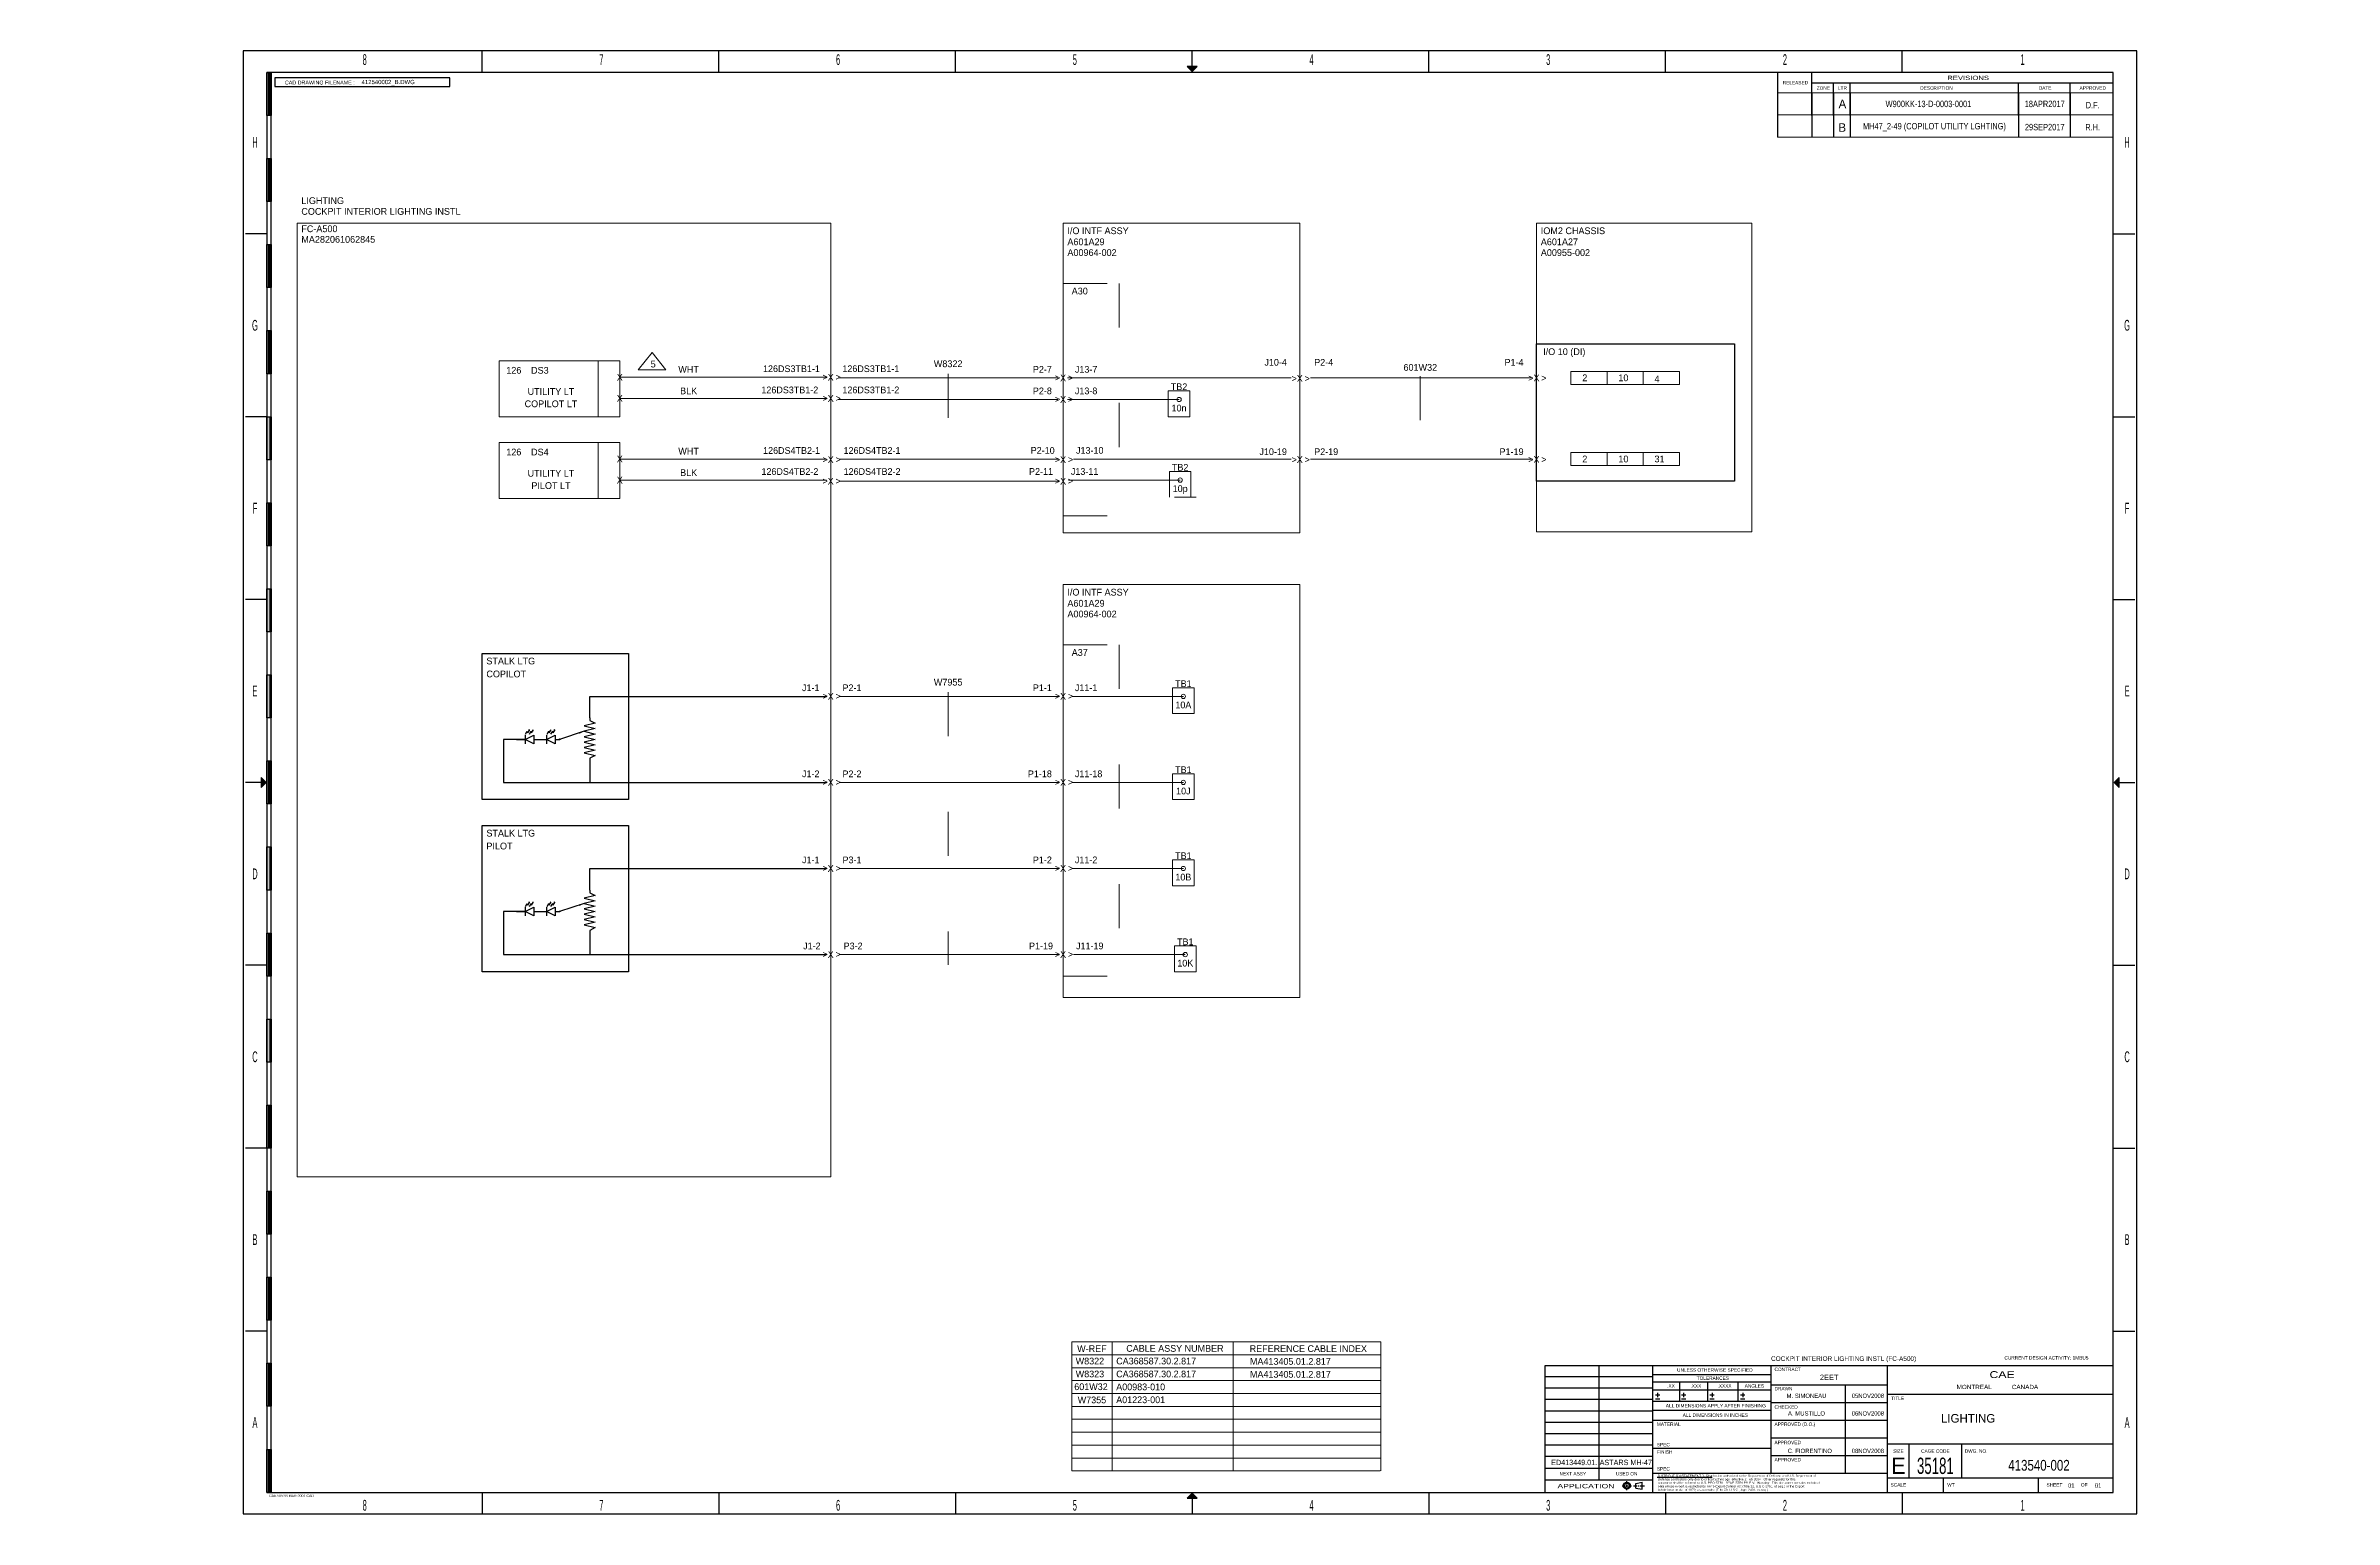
# Paper-space layout 'Layout1' of a CAD drawing. Header units: inches. Extents: x 0 to 16.6, y 0 to 10.7.
# The model-space entities are those that its viewports show. They can reach past a viewport. Long polylines and large blocks are cut down to what shows.
import ezdxf
from ezdxf.enums import TextEntityAlignment as Align

# ---------------------------------------------------------------- set-up
doc = ezdxf.new("R2010")
doc.units = ezdxf.units.IN
doc.header["$MEASUREMENT"] = 0
doc.linetypes.add('DGN5', pattern=[0.257639, 0.08588, -0.171759])
for name, color, linetype in [('1', 7, 'Continuous'), ('Title', 6, 'Continuous'), ('Viewport', 2, 'Continuous')]:
    doc.layers.add(name, color=color, linetype=linetype)
doc.layers.get('Viewport').off()
doc.styles.add('dgn000', font='dgn000.shx')
doc.styles.add('dgn001', font='dgn001.shx')
doc.styles.add('dgn003', font='dgn003.shx')
doc.styles.add('dgn028', font='dgn028.shx')
doc.styles.add('dgn050', font='dgn050.shx')
doc.styles.add('dgn175', font='dgn175.shx')
doc.dimstyles.get("Standard").update_dxf_attribs({"dimtxt": 0.18, "dimasz": 0.18, "dimexe": 0.18, "dimexo": 0.0625, "dimgap": 0.09, "dimtad": 0, "dimtih": 1, "dimtoh": 1, "dimdec": 4, "dimzin": 0, "dimdsep": 46, "dimtxsty": 'Standard', "dimcen": 0.09, "dimadec": 0, "dimazin": 0, "dimtfac": 1, "dimtdec": 4, "dimtofl": 0, "dimtmove": 0, "dimatfit": 3, "dimfxl": 1, "dimtolj": 1, "dimtzin": 0, "dimarcsym": 0})

# ---------------------------------------------------------------- blocks, each defined once
blk = doc.blocks.new('EFORM-W900KK-13-D-003_1')
at = {"layer": 'Title', "extrusion": (0, 0, -1)}
for points in [[(-0.1, 32), (-0.1, 33), (0, 33), (0, 32)], [(-0.1, 30), (-0.1, 31), (0, 31), (0, 30)], [(-0.1, 28), (-0.1, 29), (0, 29), (0, 28)], [(-0.1, 26), (-0.1, 27), (0, 27), (0, 26)], [(-0.1, 24), (-0.1, 25), (0, 25), (0, 24)], [(-0.1, 22), (-0.1, 23), (0, 23), (0, 22)], [(-0.1, 20), (-0.1, 21), (0, 21), (0, 20)], [(-0.1, 18), (-0.1, 19), (0, 19), (0, 18)], [(-0.1, 16), (-0.1, 17), (0, 17), (0, 16)], [(-0.1, 14), (-0.1, 15), (0, 15), (0, 14)], [(-0.1, 12), (-0.1, 13), (0, 13), (0, 12)], [(-0.1, 10), (-0.1, 11), (0, 11), (0, 10)], [(-0.1, 8), (-0.1, 9), (0, 9), (0, 8)], [(-0.1, 6), (-0.1, 7), (0, 7), (0, 6)], [(-0.1, 4), (-0.1, 5), (0, 5), (0, 4)], [(-0.1, 2), (-0.1, 3), (0, 3), (0, 2)], [(-0.1, 0), (-0.1, 1), (0, 1), (0, 0)]]:
    blk.add_hatch(color=256, dxfattribs=at).paths.add_polyline_path(points)
at = {"layer": 'Title'}
for points in [[(21.5, 33.02), (21.384, 33.136), (21.616, 33.136)], [(-0.136, 16.384), (-0.136, 16.616), (-0.02, 16.5)], [(43.036, 16.384), (42.92, 16.5), (43.036, 16.616)], [(21.384, -0.136), (21.5, -0.02), (21.616, -0.136)]]:
    blk.add_hatch(color=256, dxfattribs=at).paths.add_polyline_path(points)
for p, q in [((5, 33), (5, 33.5)), ((10.5, 33), (10.5, 33.5)), ((16, 33), (16, 33.5)), ((21.5, 33.136), (21.5, 33.5)), ((27, 33), (27, 33.5)), ((32.5, 33), (32.5, 33.5)), ((38, 33), (38, 33.5)), ((0.033, 33), (0.033, 32)), ((0.067, 33), (0.067, 32)), ((0.1, 0), (0.1, 33)), ((35.096, 33), (35.096, 32)), ((35.9, 32), (35.9, 33)), ((42.9, 32.749), (35.9, 32.749)), ((36.398, 32), (36.398, 32.749)), ((36.787, 32), (36.787, 32.749)), ((40.702, 32), (40.702, 32.749)), ((41.903, 32), (41.903, 32.749)), ((0.033, 31), (0.033, 30)), ((0.067, 31), (0.067, 30)), ((0, 29.25), (-0.5, 29.25)), ((42.9, 29.25), (43.4, 29.25)), ((43.02, 29.25), (43.4, 29.25)), ((0.033, 29), (0.033, 28)), ((0.067, 29), (0.067, 28)), ((0.033, 27), (0.033, 26)), ((0.067, 27), (0.067, 26)), ((0, 25), (-0.5, 25)), ((0.067, 25), (0.067, 24)), ((0.1, 25), (0.1, 24)), ((42.9, 25), (43.4, 25)), ((0.033, 23), (0.033, 22)), ((0.067, 23), (0.067, 22)), ((0, 20.75), (-0.5, 20.75)), ((0.067, 21), (0.067, 20)), ((0.1, 21), (0.1, 20)), ((42.9, 20.75), (43.4, 20.75)), ((0.067, 19), (0.067, 18)), ((0.1, 19), (0.1, 18)), ((-0.136, 16.5), (-0.5, 16.5)), ((0.033, 17), (0.033, 16)), ((0.067, 17), (0.067, 16)), ((43.036, 16.5), (43.4, 16.5)), ((0.067, 15), (0.067, 14)), ((0.1, 15), (0.1, 14)), ((0.033, 13), (0.033, 12)), ((0.067, 13), (0.067, 12)), ((0, 12.25), (-0.5, 12.25)), ((42.9, 12.25), (43.4, 12.25)), ((0.067, 11), (0.067, 10)), ((0.1, 11), (0.1, 10)), ((0.033, 9), (0.033, 8)), ((0.067, 9), (0.067, 8)), ((0, 8), (-0.5, 8)), ((42.9, 8), (43.4, 8)), ((0.033, 7), (0.033, 6)), ((0.067, 7), (0.067, 6)), ((0.033, 5), (0.033, 4)), ((0.067, 5), (0.067, 4)), ((0, 3.75), (-0.5, 3.75)), ((42.9, 3.75), (43.4, 3.75)), ((0.033, 3), (0.033, 2)), ((0.067, 3), (0.067, 2)), ((32.2, 2.685), (29.7, 2.685)), ((30.95, 2.95), (30.95, 0.291)), ((32.2, 0), (32.2, 2.95)), ((32.2, 2.74), (34.955, 2.74)), ((34.955, 0.45), (34.955, 2.95)), ((37.656, 0), (37.656, 2.95)), ((32.2, 2.42), (29.7, 2.42)), ((32.2, 2.155), (29.7, 2.155)), ((32.2, 2.57), (34.955, 2.57)), ((32.2, 2.38), (34.955, 2.38)), ((32.265, 2.264), (32.365, 2.264)), ((32.365, 2.164), (32.265, 2.164)), ((32.315, 2.314), (32.315, 2.214)), ((32.821, 2.57), (32.821, 2.12)), ((32.866, 2.264), (32.966, 2.264)), ((32.966, 2.164), (32.866, 2.164)), ((32.916, 2.314), (32.916, 2.214)), ((33.476, 2.57), (33.476, 2.12)), ((33.531, 2.264), (33.631, 2.264)), ((33.631, 2.164), (33.531, 2.164)), ((33.581, 2.314), (33.581, 2.214)), ((34.178, 2.57), (34.178, 2.12)), ((34.243, 2.264), (34.343, 2.264)), ((34.343, 2.164), (34.243, 2.164)), ((34.293, 2.314), (34.293, 2.214)), ((34.955, 2.5), (37.656, 2.5)), ((36.671, 2.5), (36.671, 0.45)), ((37.656, 2.28), (42.9, 2.28)), ((32.2, 1.891), (29.7, 1.891)), ((32.2, 1.626), (29.7, 1.626)), ((32.2, 2.12), (34.955, 2.12)), ((32.2, 1.91), (34.955, 1.91)), ((32.2, 1.68), (37.656, 1.68)), ((34.955, 2.09), (37.656, 2.09)), ((32.2, 1.361), (29.7, 1.361)), ((32.2, 1.096), (29.7, 1.096)), ((34.955, 1.27), (37.656, 1.27)), ((37.656, 1.13), (42.9, 1.13)), ((38.161, 0.34), (38.161, 1.13)), ((39.374, 1.13), (39.374, 0.34)), ((0.033, 1), (0.033, 0)), ((0.067, 1), (0.067, 0)), ((32.2, 0.831), (29.7, 0.831)), ((29.7, 0.561), (32.2, 0.561)), ((32.2, 1.03), (34.955, 1.03)), ((34.955, 0.86), (37.656, 0.86)), ((5, 0), (5, -0.5)), ((10.5, 0), (10.5, -0.5)), ((16, 0), (16, -0.5)), ((27, 0), (27, -0.5)), ((29.7, 0.291), (32.2, 0.291)), ((31.493, 0.154), (31.555, 0.154)), ((31.577, 0.154), (31.62, 0.154)), ((31.599, 0.198), (31.599, 0.26)), ((31.599, 0.132), (31.599, 0.176)), ((31.599, 0.048), (31.599, 0.111)), ((31.642, 0.154), (31.704, 0.154)), ((31.754, 0.154), (31.839, 0.154)), ((31.805, 0.208), (31.952, 0.234)), ((31.805, 0.1), (31.805, 0.208)), ((31.805, 0.1), (31.952, 0.074)), ((31.863, 0.154), (31.887, 0.154)), ((31.91, 0.154), (32.007, 0.154)), ((31.952, 0.074), (31.952, 0.234)), ((32.2, 0.45), (37.656, 0.45)), ((32.306, 0.353), (33.584, 0.353)), ((32.5, 0), (32.5, -0.5)), ((37.656, 0.34), (42.9, 0.34)), ((38, 0), (38, -0.5)), ((38.957, 0), (38.957, 0.34)), ((41.156, 0.34), (41.156, 0)), ((21.5, -0.136), (21.5, -0.5))]:
    blk.add_line(p, q, dxfattribs=at)
at = {"layer": 'Title', "flags": 128}
for points in [[(-0.55, -0.5), (43.45, -0.5), (43.45, 33.5), (-0.55, 33.5), (-0.55, -0.5)], [(0, 0), (42.9, 0), (42.9, 33), (0, 33), (0, 0)], [(0, 33), (0.1, 33), (0.1, 32), (0, 32), (0, 33)], [(21.5, 33.02), (21.616, 33.136), (21.384, 33.136), (21.5, 33.02)], [(0.183, 32.675), (4.25, 32.675), (4.25, 32.875), (0.183, 32.875), (0.183, 32.675)], [(0, 31), (0.1, 31), (0.1, 30), (0, 30), (0, 31)], [(0, 29), (0.1, 29), (0.1, 28), (0, 28), (0, 29)], [(0, 27), (0.1, 27), (0.1, 26), (0, 26), (0, 27)], [(0, 25), (0.1, 25), (0.1, 24), (0, 24), (0, 25)], [(0, 23), (0.1, 23), (0.1, 22), (0, 22), (0, 23)], [(0, 21), (0.1, 21), (0.1, 20), (0, 20), (0, 21)], [(0, 19), (0.1, 19), (0.1, 18), (0, 18), (0, 19)], [(-0.02, 16.5), (-0.136, 16.616), (-0.136, 16.384), (-0.02, 16.5)], [(0, 17), (0.1, 17), (0.1, 16), (0, 16), (0, 17)], [(42.92, 16.5), (43.036, 16.384), (43.036, 16.616), (42.92, 16.5)], [(0, 15), (0.1, 15), (0.1, 14), (0, 14), (0, 15)], [(0, 13), (0.1, 13), (0.1, 12), (0, 12), (0, 13)], [(0, 11), (0.1, 11), (0.1, 10), (0, 10), (0, 11)], [(0, 9), (0.1, 9), (0.1, 8), (0, 8), (0, 9)], [(0, 7), (0.1, 7), (0.1, 6), (0, 6), (0, 7)], [(0, 5), (0.1, 5), (0.1, 4), (0, 4), (0, 5)], [(0, 3), (0.1, 3), (0.1, 2), (0, 2), (0, 3)], [(29.7, 0), (29.7, 2.95), (42.9, 2.95)], [(0, 1), (0.1, 1), (0.1, 0), (0, 0), (0, 1)], [(21.5, -0.02), (21.384, -0.136), (21.616, -0.136), (21.5, -0.02)]]:
    blk.add_lwpolyline(points, dxfattribs=at)
at = {"layer": 'Title'}
for radius in [0.0802, 0.0541]:
    blk.add_circle((31.599, 0.154), radius, dxfattribs=at)
at = {"layer": '1', "insert": (2.2, 32.7), "char_height": 0.1, "attachment_point": 7, "style": 'dgn003'}
blk.add_mtext('412540002_B.DWG', dxfattribs=at)
at = {"layer": 'Title'}
for s, height, style, width, p in [('8', 0.25, 'dgn000', 0.500016, (2.272, 33.3)), ('7', 0.25, 'dgn000', 0.500016, (7.772, 33.3)), ('6', 0.25, 'dgn000', 0.500016, (13.272, 33.3)), ('5', 0.25, 'dgn000', 0.500016, (18.772, 33.3)), ('4', 0.25, 'dgn000', 0.500016, (24.272, 33.3)), ('3', 0.25, 'dgn000', 0.500016, (29.772, 33.3)), ('2', 0.25, 'dgn000', 0.500016, (35.272, 33.3)), ('1', 0.25, 'dgn000', 0.500016, (40.793, 33.3)), ('RELEASED', 0.08, 'dgn000', 1.000008, (35.516, 32.765)), ('ZONE', 0.08, 'dgn000', 0.999992, (36.165, 32.64)), ('REVISIONS', 0.1, 'dgn000', 1.331087, (39.529, 32.875)), ('DATE', 0.08, 'dgn000', 0.999992, (41.318, 32.64)), ('H', 0.25, 'dgn000', 0.500016, (-0.278, 31.375)), ('H', 0.25, 'dgn000', 0.500016, (43.222, 31.375)), ('G', 0.25, 'dgn000', 0.500016, (-0.278, 27.125)), ('G', 0.25, 'dgn000', 0.500016, (43.222, 27.125)), ('F', 0.25, 'dgn000', 0.500016, (-0.278, 22.875)), ('F', 0.25, 'dgn000', 0.500016, (43.222, 22.875)), ('E', 0.25, 'dgn000', 0.500016, (-0.278, 18.625)), ('E', 0.25, 'dgn000', 0.500016, (43.222, 18.625)), ('E', 0.25, 'dgn000', 0.500016, (43.222, 18.625)), ('D', 0.25, 'dgn000', 0.500016, (-0.278, 14.375)), ('D', 0.25, 'dgn000', 0.500016, (43.222, 14.375)), ('C', 0.25, 'dgn000', 0.500016, (-0.278, 10.125)), ('C', 0.25, 'dgn000', 0.500016, (43.222, 10.125)), ('B', 0.25, 'dgn000', 0.500016, (-0.278, 5.875)), ('B', 0.25, 'dgn000', 0.500016, (43.222, 5.875)), ('CAE', 0.16, 'dgn000', 1.330983, (40.318, 2.737)), ('MONTREAL', 0.1, 'dgn000', 1.099996, (39.67, 2.45)), ('CANADA', 0.1, 'dgn000', 1.09999, (40.85, 2.45)), ('A', 0.25, 'dgn000', 0.500016, (-0.278, 1.625)), ('ALL DIMENSIONS APPLY AFTER FINISHING', 0.08, 'dgn000', 0.874997, (33.667, 2.015)), ('A', 0.25, 'dgn000', 0.500016, (43.222, 1.625)), ('35181', 0.38, 'dgn001', 0.605262, (38.768, 0.618)), ('APPLICATION', 0.1, 'dgn000', 1.5, (30.649, 0.145)), ('8', 0.25, 'dgn000', 0.500016, (2.272, -0.3)), ('7', 0.25, 'dgn000', 0.500016, (7.772, -0.3)), ('6', 0.25, 'dgn000', 0.500016, (13.272, -0.3)), ('5', 0.25, 'dgn000', 0.500016, (18.772, -0.3)), ('4', 0.25, 'dgn000', 0.500016, (24.272, -0.3)), ('3', 0.25, 'dgn000', 0.500016, (29.772, -0.3)), ('2', 0.25, 'dgn000', 0.500016, (35.272, -0.3)), ('1', 0.25, 'dgn000', 0.500016, (40.793, -0.3))]:
    blk.add_text(s, height=height, dxfattribs=dict(at, style=style, width=width)).set_placement(p, align=Align.MIDDLE_CENTER)
for s, height, style, p in [('CAD DRAWING FILENAME :', 0.09, 'dgn000', (1.229, 32.766)), ('LTR', 0.08, 'dgn000', (36.608, 32.64)), ('DESCRIPTION', 0.08, 'dgn000', (38.793, 32.64)), ('APPROVED', 0.08, 'dgn000', (42.424, 32.64)), ('UNLESS OTHERWISE SPECIFIED', 0.08, 'dgn000', (33.644, 2.845)), ('TOLERANCES', 0.08, 'dgn000', (33.597, 2.655)), ('.XX', 0.08, 'dgn000', (32.625, 2.475)), ('.XXX', 0.08, 'dgn000', (33.203, 2.475)), ('.XXXX', 0.08, 'dgn000', (33.869, 2.475)), ('ANGLES', 0.08, 'dgn000', (34.562, 2.475)), ('D71-E001', 0.0001, 'dgn175', (35.031, 2.45)), ('ALL DIMENSIONS IN INCHES', 0.08, 'dgn000', (33.655, 1.795)), ('E', 0.38, 'dgn001', (37.909, 0.618)), ('NEXT ASSY', 0.08, 'dgn000', (30.343, 0.434)), ('USED ON', 0.08, 'dgn000', (31.593, 0.434))]:
    blk.add_text(s, height=height, dxfattribs=dict(at, style=style)).set_placement(p, align=Align.MIDDLE_CENTER)
at = {"layer": 'Title', "style": 'dgn000'}
for s, height, width, p in [('CONTRACT', 0.08, 1.000008, (35.03, 2.9)), ('MATERIAL', 0.08, 1.000008, (32.297, 1.625)), ('CHECKED', 0.08, 1.000008, (35.03, 2.025)), ('SPEC', 0.08, 1.000008, (32.297, 1.15)), ('SPEC', 0.08, 1.000008, (32.297, 0.587)), ('FINISH', 0.08, 1.000008, (32.297, 0.981)), ('Administration Act of 1979, as amended (Title 50, U.S.C., App. 2401, et seq.)', 0.0476, 1.176471, (32.32, 0.084)), ('document shall be referred to U.S. PEO STRI - SFAE-STRI-PS-E-V.  Warning:  This document contains technical', 0.0476, 1.176471, (32.32, 0.247)), ('data whose export is restricted by Arms-Export Control Act (Title 22, U.S.C 2751, et seq.) or the Export', 0.0476, 1.176471, (32.32, 0.165)), ('DISTRIBUTION STATEMENT D. Distribution authorized to the Department of Defense and U.S. Department of', 0.0476, 1.176471, (32.32, 0.41)), ('Defense contractors only due to critical technology, effective 2 Feb 2004.  Other requests for this', 0.0476, 1.176471, (32.32, 0.328))]:
    blk.add_text(s, height=height, dxfattribs=dict(at, width=width)).set_placement(p, align=Align.TOP_LEFT)
for s, height, p in [('CURRENT DESIGN ACTIVITY: 1MBU5', 0.08, (40.373, 3.167)), ('DRAWN', 0.08, (35.03, 2.45)), ('TITLE', 0.08, (37.741, 2.225)), ('APPROVED (D.O.)', 0.08, (35.03, 1.625)), ('APPROVED', 0.08, (35.03, 1.2)), ('APPROVED', 0.08, (35.03, 0.8)), ('DWG. NO.', 0.08, (39.45, 1)), ('CAE 5652B MAR 2001 CAD', 0.06, (0.049, -0.05))]:
    blk.add_text(s, height=height, dxfattribs=at).set_placement(p, align=Align.TOP_LEFT)
at = {"layer": 'Title', "style": 'dgn000', "width": 1.000008}
blk.add_text('SIZE', height=0.08, dxfattribs=at).set_placement((37.909, 1), align=Align.TOP_CENTER)
at = {"layer": 'Title', "style": 'dgn000'}
blk.add_text('CAGE CODE', height=0.08, dxfattribs=at).set_placement((38.768, 1), align=Align.TOP_CENTER)
for s, width, p in [('SCALE', 1.000008, (37.727, 0.175)), ('WT', 1.000015, (39.044, 0.175)), ('SHEET', 1.000008, (41.35, 0.175)), ('OF', 1.000015, (42.149, 0.175))]:
    blk.add_text(s, height=0.08, dxfattribs=dict(at, width=width)).set_placement(p, align=Align.MIDDLE_LEFT)

msp = doc.modelspace()

# ---------------------------------------------------------------- linework, layer by layer
at = {"lineweight": 0}
for p, q in [((35.096, 32.531), (42.9, 32.531)), ((35.096, 32.015), (42.9, 32.015)), ((35.096, 31.5), (42.9, 31.5))]:
    msp.add_line(p, q, dxfattribs=at)
for p, q in [((35.096, 32.531), (35.096, 32.015)), ((35.9, 32.531), (35.9, 32.015)), ((36.398, 32.531), (36.398, 32.015)), ((36.788, 32.531), (36.788, 32.015)), ((40.702, 32.531), (40.702, 32.015)), ((41.903, 32.531), (41.903, 32.015)), ((35.096, 32.015), (35.096, 31.5)), ((35.9, 32.015), (35.9, 31.5)), ((36.398, 32.015), (36.398, 31.5)), ((36.398, 32), (36.398, 32)), ((36.788, 32.015), (36.788, 31.5)), ((40.702, 32.015), (40.702, 31.5)), ((41.903, 32.015), (41.903, 31.5)), ((7.5, 18), (7.5, 18.5)), ((7.5, 18.5), (13, 18.5)), ((6, 17.5), (6.2, 17.6)), ((6, 17.6), (6, 17.4)), ((6.01, 17.62), (6.05, 17.69)), ((6.05, 17.69), (6.06, 17.65)), ((6.06, 17.65), (6.1, 17.72)), ((6.1, 17.72), (6.08, 17.71)), ((6.08, 17.71), (6.1, 17.7)), ((6.1, 17.7), (6.1, 17.72)), ((6.1, 17.62), (6.14, 17.69)), ((6.14, 17.69), (6.15, 17.65)), ((6.15, 17.65), (6.19, 17.72)), ((6.19, 17.72), (6.17, 17.71)), ((6.17, 17.71), (6.19, 17.7)), ((6.19, 17.7), (6.19, 17.72)), ((6.2, 17.6), (6.2, 17.4)), ((6.5, 17.5), (6.7, 17.6)), ((6.5, 17.6), (6.5, 17.4)), ((6.51, 17.62), (6.55, 17.69)), ((6.55, 17.69), (6.56, 17.65)), ((6.56, 17.65), (6.6, 17.72)), ((6.6, 17.72), (6.58, 17.71)), ((6.58, 17.71), (6.6, 17.7)), ((6.6, 17.7), (6.6, 17.72)), ((6.6, 17.62), (6.64, 17.69)), ((6.64, 17.69), (6.65, 17.65)), ((6.65, 17.65), (6.69, 17.72)), ((6.69, 17.72), (6.67, 17.71)), ((6.67, 17.71), (6.69, 17.7)), ((6.69, 17.7), (6.69, 17.72)), ((6.7, 17.6), (6.7, 17.4)), ((7.625, 17.875), (7.375, 17.812)), ((7.375, 17.812), (7.625, 17.75)), ((7.625, 17.75), (7.375, 17.688)), ((7.375, 17.688), (7.625, 17.625)), ((7.625, 17.625), (7.375, 17.562)), ((7.375, 17.562), (7.625, 17.5)), ((7.5, 18), (7.5, 17.938)), ((7.5, 17.938), (7.625, 17.875)), ((6, 17.5), (5.5, 17.5)), ((5.5, 17.5), (5.5, 16.5)), ((5.8, 17.5), (6, 17.5)), ((6.2, 17.4), (6, 17.5)), ((6.2, 17.5), (6.5, 17.5)), ((6.7, 17.4), (6.5, 17.5)), ((6.7, 17.5), (6.8, 17.5)), ((7.625, 17.5), (7.375, 17.438)), ((7.375, 17.438), (7.625, 17.375)), ((7.625, 17.375), (7.375, 17.312)), ((7.375, 17.312), (7.625, 17.25)), ((7.625, 17.25), (7.375, 17.188)), ((7.375, 17.188), (7.625, 17.125)), ((7.625, 17.125), (7.5, 17.062)), ((7.5, 17.062), (7.5, 17)), ((5.5, 16.5), (13, 16.5)), ((7.5, 17), (7.5, 16.5)), ((7.5, 14), (7.5, 14.5)), ((7.5, 14.5), (13, 14.5)), ((7.625, 13.875), (7.375, 13.812)), ((7.5, 14), (7.5, 13.938)), ((7.5, 13.938), (7.625, 13.875)), ((6, 13.5), (5.5, 13.5)), ((5.5, 13.5), (5.5, 12.5)), ((5.8, 13.5), (6, 13.5)), ((6, 13.5), (6.2, 13.6)), ((6, 13.6), (6, 13.4)), ((6.2, 13.4), (6, 13.5)), ((6.01, 13.62), (6.05, 13.69)), ((6.05, 13.69), (6.06, 13.65)), ((6.06, 13.65), (6.1, 13.72)), ((6.1, 13.72), (6.08, 13.71)), ((6.08, 13.71), (6.1, 13.7)), ((6.1, 13.7), (6.1, 13.72)), ((6.1, 13.62), (6.14, 13.69)), ((6.14, 13.69), (6.15, 13.65)), ((6.15, 13.65), (6.19, 13.72)), ((6.19, 13.72), (6.17, 13.71)), ((6.17, 13.71), (6.19, 13.7)), ((6.19, 13.7), (6.19, 13.72)), ((6.2, 13.6), (6.2, 13.4)), ((6.2, 13.5), (6.5, 13.5)), ((6.5, 13.5), (6.7, 13.6)), ((6.5, 13.6), (6.5, 13.4)), ((6.7, 13.4), (6.5, 13.5)), ((6.51, 13.62), (6.55, 13.69)), ((6.55, 13.69), (6.56, 13.65)), ((6.56, 13.65), (6.6, 13.72)), ((6.6, 13.72), (6.58, 13.71)), ((6.58, 13.71), (6.6, 13.7)), ((6.6, 13.7), (6.6, 13.72)), ((6.6, 13.62), (6.64, 13.69)), ((6.64, 13.69), (6.65, 13.65)), ((6.65, 13.65), (6.69, 13.72)), ((6.69, 13.72), (6.67, 13.71)), ((6.67, 13.71), (6.69, 13.7)), ((6.69, 13.7), (6.69, 13.72)), ((6.7, 13.6), (6.7, 13.4)), ((6.7, 13.5), (6.8, 13.5)), ((7.375, 13.812), (7.625, 13.75)), ((7.625, 13.75), (7.375, 13.688)), ((7.375, 13.688), (7.625, 13.625)), ((7.625, 13.625), (7.375, 13.562)), ((7.375, 13.562), (7.625, 13.5)), ((7.625, 13.5), (7.375, 13.438)), ((7.375, 13.438), (7.625, 13.375)), ((7.625, 13.375), (7.375, 13.312)), ((7.375, 13.312), (7.625, 13.25)), ((7.625, 13.25), (7.375, 13.188)), ((7.375, 13.188), (7.625, 13.125)), ((7.625, 13.125), (7.5, 13.062)), ((7.5, 13.062), (7.5, 13)), ((7.5, 13), (7.5, 12.5)), ((5.5, 12.5), (13, 12.5))]:
    msp.add_line(p, q)
at = {"lineweight": 5}
for p, q in [((0.7, 29.5), (13.1, 29.5)), ((0.7, 7.332), (0.7, 29.5)), ((13.1, 29.5), (13.1, 7.332)), ((18.5, 29.5), (24, 29.5)), ((18.5, 29.5), (18.5, 22.3)), ((24, 29.5), (24, 22.3)), ((29.5, 29.5), (34.5, 29.5)), ((29.5, 22.322), (29.5, 29.5)), ((34.5, 29.5), (34.5, 22.322)), ((29.5, 27.27), (29.5, 27.7)), ((8.199, 25.916), (13, 25.916)), ((13.274, 25.9), (18.374, 25.9)), ((18.6, 25.9), (23.8, 25.9)), ((20.944, 25), (20.944, 25.6)), ((20.944, 25.6), (21.444, 25.6)), ((21.444, 25.6), (21.444, 25)), ((24.25, 25.9), (29.376, 25.9)), ((31.138, 26.05), (31.138, 25.75)), ((31.976, 26.05), (31.976, 25.75)), ((8.199, 25.426), (13, 25.426)), ((18.374, 25.4), (13.274, 25.4)), ((18.6, 25.4), (21.194, 25.4)), ((21.444, 25), (20.944, 25)), ((8.199, 24.016), (13, 24.016)), ((13.3, 24.015), (18.4, 24.015)), ((18.745, 24.015), (23.8, 24.015)), ((24.25, 24.015), (29.391, 24.015)), ((31.138, 24.165), (31.138, 23.865)), ((31.976, 24.164), (31.976, 23.865)), ((8.199, 23.526), (13, 23.526)), ((18.4, 23.5), (13.3, 23.5)), ((18.626, 23.527), (21.22, 23.527)), ((20.97, 23.127), (20.97, 23.727)), ((20.97, 23.727), (21.47, 23.727)), ((21.47, 23.727), (21.47, 23.127)), ((21.589, 23.127), (21.089, 23.127)), ((24, 22.3), (18.5, 22.3)), ((34.5, 22.322), (29.5, 22.322)), ((18.5, 21.1), (24, 21.1)), ((18.5, 21.1), (18.5, 11.5)), ((24, 21.1), (24, 11.5)), ((21.044, 18.1), (21.044, 18.7)), ((21.044, 18.7), (21.544, 18.7)), ((21.544, 18.7), (21.544, 18.1)), ((13.3, 18.5), (18.4, 18.5)), ((18.7, 18.5), (21.294, 18.5)), ((21.544, 18.1), (21.044, 18.1)), ((13.3, 16.5), (18.4, 16.5)), ((18.7, 16.5), (21.294, 16.5)), ((21.044, 16.1), (21.044, 16.7)), ((21.044, 16.7), (21.544, 16.7)), ((21.544, 16.7), (21.544, 16.1)), ((21.544, 16.1), (21.044, 16.1)), ((13.3, 14.5), (18.4, 14.5)), ((18.7, 14.5), (21.294, 14.5)), ((21.044, 14.1), (21.044, 14.7)), ((21.044, 14.7), (21.544, 14.7)), ((21.544, 14.7), (21.544, 14.1)), ((21.544, 14.1), (21.044, 14.1)), ((13.3, 12.5), (18.4, 12.5)), ((18.745, 12.5), (21.339, 12.5)), ((21.089, 12.1), (21.089, 12.7)), ((21.089, 12.7), (21.589, 12.7)), ((21.589, 12.7), (21.589, 12.1)), ((21.589, 12.1), (21.089, 12.1)), ((24, 11.5), (18.5, 11.5)), ((13.1, 7.332), (0.7, 7.332))]:
    msp.add_line(p, q, dxfattribs=at)
at = {"linetype": 'DGN5', "lineweight": 5}
for p, q in [((18.5, 28.099), (19.8, 28.099)), ((19.8, 28.099), (19.8, 22.7)), ((15.829, 26), (15.829, 23.37)), ((26.8, 25.946), (26.8, 23.8)), ((18.5, 22.7), (19.8, 22.7)), ((18.5, 19.699), (19.8, 19.699)), ((19.8, 19.699), (19.8, 12)), ((15.829, 18.6), (15.829, 12.262)), ((18.5, 12), (19.8, 12))]:
    msp.add_line(p, q, dxfattribs=at)
for points in [[(29.5, 26.69), (34.1, 26.691), (34.1, 23.5), (29.5, 23.5)], [(5, 19.5), (8.4, 19.5), (8.4, 16.1), (5, 16.1)], [(5, 15.5), (8.4, 15.5), (8.4, 12.1), (5, 12.1)]]:
    msp.add_lwpolyline(points, close=True)
at = {"lineweight": 5, "flags": 128}
for points in [[(5.399, 26.3), (7.699, 26.3), (7.699, 25), (5.399, 25), (5.399, 26.3)], [(7.699, 26.3), (8.199, 26.3), (8.199, 25), (7.699, 25)], [(8.948, 26.489), (9.268, 26.089), (8.628, 26.089), (8.948, 26.489)], [(5.399, 24.4), (7.699, 24.4), (7.699, 23.1), (5.399, 23.1), (5.399, 24.4)], [(7.699, 24.4), (8.199, 24.4), (8.199, 23.1), (7.699, 23.1)], [(18.7, 3.5), (25.883, 3.5)], [(18.7, 3.5), (18.7, 0.498)], [(18.7, 3.198), (25.871, 3.198)], [(19.639, 3.5), (19.639, 0.498)], [(22.451, 3.5), (22.451, 0.498)], [(25.883, 3.5), (25.883, 0.498)], [(18.7, 2.898), (25.871, 2.898)], [(18.7, 2.598), (25.871, 2.598)], [(18.7, 2.298), (25.871, 2.298)], [(18.7, 1.998), (25.871, 1.998)], [(18.7, 1.698), (25.871, 1.698)], [(18.7, 1.398), (25.871, 1.398)], [(18.7, 1.098), (25.871, 1.098)], [(18.7, 0.798), (25.871, 0.798)], [(18.7, 0.498), (25.871, 0.498)]]:
    msp.add_lwpolyline(points, dxfattribs=at)
at = {"lineweight": 5}
for points in [[(30.3, 26.05), (32.821, 26.05), (32.821, 25.75), (30.3, 25.75)], [(30.3, 24.165), (32.821, 24.165), (32.821, 23.865), (30.3, 23.865)]]:
    msp.add_lwpolyline(points, close=True, dxfattribs=at)
for centre in [(21.194, 25.4), (21.22, 23.527), (21.294, 18.5), (21.294, 16.5), (21.294, 14.5), (21.339, 12.5)]:
    msp.add_circle(centre, 0.05, dxfattribs=at)
for centre in [(6.8, 17.5), (6.8, 13.5)]:
    msp.add_circle(centre, 0.01)

# ---------------------------------------------------------------- block references
at = {"layer": 'Title'}
msp.add_blockref('EFORM-W900KK-13-D-003_1', (0, 0), dxfattribs=at)

# ---------------------------------------------------------------- texts
at = {"lineweight": 5}
for s, height, style, p in [('A', 0.2, 'dgn050', (36.608, 32.269)), ('5', 0.157, 'dgn050', (8.975, 26.223)), ('WHT', 0.157, 'dgn050', (9.798, 26.1)), ('W8322', 0.157, 'dgn050', (15.829, 26.23)), ('601W32', 0.157, 'dgn050', (26.8, 26.146)), ('UTILITY LT', 0.157, 'dgn050', (6.6, 25.585)), ('X', 0.157, 'dgn050', (8.199, 25.916)), ('BLK', 0.157, 'dgn050', (9.799, 25.6)), ('X', 0.156, 'dgn003', (13.1, 25.915)), ('X', 0.156, 'dgn003', (18.5, 25.9)), ('TB2', 0.156, 'dgn050', (21.194, 25.696)), ('>', 0.156, 'dgn050', (23.87, 25.89)), ('X', 0.156, 'dgn050', (24, 25.89)), ('>', 0.156, 'dgn050', (24.17, 25.89)), ('>', 0.156, 'dgn050', (29.37, 25.9)), ('X', 0.156, 'dgn050', (29.5, 25.9)), ('>', 0.156, 'dgn050', (29.67, 25.9)), ('COPILOT LT', 0.157, 'dgn050', (6.6, 25.3)), ('X', 0.157, 'dgn050', (8.199, 25.426)), ('X', 0.156, 'dgn003', (13.101, 25.423)), ('X', 0.156, 'dgn003', (18.5, 25.4)), ('10n', 0.156, 'dgn050', (21.194, 25.2)), ('X', 0.157, 'dgn050', (8.199, 24.016)), ('WHT', 0.157, 'dgn050', (9.798, 24.2)), ('X', 0.156, 'dgn003', (13.1, 24)), ('X', 0.156, 'dgn003', (18.5, 24)), ('>', 0.156, 'dgn050', (23.87, 24.004)), ('X', 0.156, 'dgn050', (24, 24.005)), ('>', 0.156, 'dgn050', (24.17, 24.004)), ('>', 0.156, 'dgn050', (29.37, 24.007)), ('X', 0.156, 'dgn050', (29.5, 24.008)), ('>', 0.156, 'dgn050', (29.67, 24.007)), ('UTILITY LT', 0.157, 'dgn050', (6.6, 23.685)), ('PILOT LT', 0.157, 'dgn050', (6.6, 23.4)), ('X', 0.157, 'dgn050', (8.199, 23.526)), ('BLK', 0.157, 'dgn050', (9.799, 23.7)), ('X', 0.156, 'dgn003', (13.1, 23.5)), ('X', 0.156, 'dgn003', (18.5, 23.5)), ('TB2', 0.156, 'dgn050', (21.22, 23.824)), ('10p', 0.156, 'dgn050', (21.22, 23.327)), ('W7955', 0.157, 'dgn050', (15.829, 18.83)), ('TB1', 0.156, 'dgn050', (21.294, 18.796)), ('X', 0.156, 'dgn003', (13.1, 18.5)), ('X', 0.156, 'dgn003', (18.5, 18.5)), ('10A', 0.156, 'dgn050', (21.294, 18.3)), ('X', 0.156, 'dgn003', (13.1, 16.5)), ('X', 0.156, 'dgn003', (18.5, 16.5)), ('TB1', 0.156, 'dgn050', (21.294, 16.796)), ('10J', 0.156, 'dgn050', (21.294, 16.3)), ('X', 0.156, 'dgn003', (13.1, 14.5)), ('X', 0.156, 'dgn003', (18.5, 14.5)), ('TB1', 0.156, 'dgn050', (21.294, 14.796)), ('10B', 0.156, 'dgn050', (21.294, 14.3)), ('TB1', 0.156, 'dgn050', (21.339, 12.796)), ('X', 0.156, 'dgn003', (13.1, 12.5)), ('X', 0.156, 'dgn003', (18.5, 12.5)), ('10K', 0.156, 'dgn050', (21.339, 12.3)), ('W-REF', 0.156, 'dgn050', (19.169, 3.341)), ('CABLE ASSY NUMBER', 0.156, 'dgn050', (21.098, 3.346)), ('REFERENCE CABLE INDEX', 0.156, 'dgn050', (24.197, 3.341)), ('        2EET        ', 0.125, 'dgn050', (36.3, 2.675)), ('601W32', 0.156, 'dgn050', (19.148, 2.455)), ('W7355', 0.156, 'dgn050', (19.17, 2.149)), ('M. SIMONEAU    ', 0.1, 'dgn050', (35.85, 2.245)), ('A. MUSTILLO    ', 0.1, 'dgn050', (35.85, 1.835)), ('        LIGHTING         ', 0.2, 'dgn050', (39.566, 1.721)), ('C. FIORENTINO', 0.1, 'dgn050', (35.85, 0.965)), ('01', 0.1, 'dgn050', (41.925, 0.16)), ('01', 0.1, 'dgn050', (42.55, 0.16))]:
    msp.add_text(s, height=height, dxfattribs=dict(at, style=style)).set_placement(p, align=Align.MIDDLE_CENTER)
at = {"lineweight": 5, "style": 'dgn028', "width": 0.790062}
msp.add_text('W900KK-13-D-0003-0001', height=0.15, rotation=360, dxfattribs=at).set_placement((38.607, 32.27), align=Align.MIDDLE_CENTER)
at = {"lineweight": 5}
for s, height, style, width, p in [('18APR2017', 0.15, 'dgn028', 0.833333, (41.309, 32.27)), ('05NOV2008', 0.1, 'dgn050', 0.849999, (37.2, 2.245)), ('06NOV2008', 0.1, 'dgn050', 0.849999, (37.2, 1.835)), ('ED413449.01.', 0.125, 'dgn050', 0.799998, (30.375, 0.696)), ('ASTARS MH-47', 0.125, 'dgn050', 0.799998, (31.575, 0.696)), ('08NOV2008', 0.1, 'dgn050', 0.849999, (37.2, 0.965)), ('   413540-002    ', 0.25, 'dgn050', 0.8, (41.212, 0.63))]:
    msp.add_text(s, height=height, dxfattribs=dict(at, style=style, width=width)).set_placement(p, align=Align.MIDDLE_CENTER)
at = {"lineweight": 5, "style": 'dgn050'}
for s, p in [('COCKPIT INTERIOR LIGHTING INSTL              ', (0.8, 29.85)), ('LIGHTING', (0.8, 30.1)), ('FC-A500', (0.8, 29.446)), ('I/O INTF ASSY', (18.6, 29.4)), ('IOM2 CHASSIS', (29.6, 29.4)), ('MA282061062845      ', (0.8, 29.2)), ('A601A29', (18.6, 29.143)), ('A00964-002', (18.6, 28.893)), ('A601A27', (29.6, 29.143)), ('A00955-002', (29.6, 28.893)), ('A30', (18.7, 27.999)), ('I/O 10 (DI)', (29.655, 26.59)), ('A601A29', (18.6, 20.743)), ('I/O INTF ASSY', (18.6, 21)), ('A00964-002', (18.6, 20.493)), ('STALK LTG', (5.1, 19.4)), ('A37', (18.7, 19.599)), ('COPILOT', (5.1, 19.1)), ('STALK LTG', (5.1, 15.4)), ('PILOT', (5.1, 15.1))]:
    msp.add_text(s, height=0.157, dxfattribs=at).set_placement(p, align=Align.TOP_LEFT)
for s, height, p in [(' 126', 0.157, (5.503, 26)), ('DS3  ', 0.157, (6.138, 26)), (' 126', 0.157, (5.503, 24.1)), ('DS4  ', 0.157, (6.138, 24.1)), ('W8322', 0.156, (18.793, 2.974)), ('W8323', 0.156, (18.793, 2.674)), ('CA368587.30.2.817', 0.156, (19.734, 2.974)), ('CA368587.30.2.817', 0.156, (19.734, 2.674)), ('MA413405.01.2.817', 0.156, (22.842, 2.966)), ('MA413405.01.2.817', 0.156, (22.842, 2.666)), ('COCKPIT INTERIOR LIGHTING INSTL (FC-A500)          ', 0.10826, (34.95, 3.055)), ('A00983-010', 0.156, (19.734, 2.374)), ('A01223-001', 0.156, (19.734, 2.074))]:
    msp.add_text(s, height=height, dxfattribs=at).set_placement(p)
at = {"lineweight": 5}
for s, height, style, p in [('    126DS3TB1-1', 0.156, 'dgn003', (12.849, 26.115)), ('P2-7', 0.156, 'dgn003', (18.239, 26.1)), ('    126DS3TB1-2', 0.156, 'dgn003', (12.811, 25.623)), ('P2-8', 0.156, 'dgn003', (18.239, 25.6)), ('    126DS4TB2-1', 0.156, 'dgn003', (12.851, 24.215)), ('P2-10', 0.156, 'dgn003', (18.304, 24.217)), ('J10-19', 0.156, 'dgn050', (23.7, 24.187)), ('P1-19', 0.157, 'dgn050', (29.2, 24.187)), ('    126DS4TB2-2', 0.156, 'dgn003', (12.813, 23.726)), ('P2-11', 0.156, 'dgn003', (18.265, 23.727)), ('J1-1', 0.156, 'dgn003', (12.839, 18.7)), ('P1-1', 0.156, 'dgn003', (18.239, 18.7)), ('J1-2', 0.156, 'dgn003', (12.839, 16.7)), ('P1-18', 0.156, 'dgn003', (18.239, 16.7)), ('J1-1', 0.156, 'dgn003', (12.839, 14.7)), ('P1-2', 0.156, 'dgn003', (18.239, 14.7)), ('J1-2', 0.156, 'dgn003', (12.865, 12.7)), ('P1-19', 0.156, 'dgn003', (18.265, 12.7))]:
    msp.add_text(s, height=height, dxfattribs=dict(at, style=style)).set_placement(p, align=Align.MIDDLE_RIGHT)
for s, height, style, p in [('126DS3TB1-1    ', 0.156, 'dgn003', (13.371, 26.115)), ('J13-7', 0.156, 'dgn003', (18.774, 26.1)), ('126DS3TB1-2    ', 0.156, 'dgn003', (13.372, 25.623)), ('J13-8', 0.156, 'dgn003', (18.774, 25.6)), ('2', 0.157, 'dgn050', (30.564, 25.904)), ('10', 0.157, 'dgn050', (31.402, 25.904)), ('126DS4TB2-1    ', 0.156, 'dgn003', (13.399, 24.215)), ('J13-10', 0.156, 'dgn003', (18.8, 24.217)), ('P2-19', 0.156, 'dgn050', (24.335, 24.187)), ('2', 0.157, 'dgn050', (30.564, 24.018)), ('10', 0.157, 'dgn050', (31.402, 24.018)), ('31', 0.157, 'dgn050', (32.241, 24.018)), ('126DS4TB2-2    ', 0.156, 'dgn003', (13.4, 23.726)), ('J13-11', 0.156, 'dgn003', (18.681, 23.727)), ('P2-1', 0.156, 'dgn003', (13.374, 18.7)), ('J11-1', 0.156, 'dgn003', (18.774, 18.7)), ('P2-2', 0.156, 'dgn003', (13.374, 16.7)), ('J11-18', 0.156, 'dgn003', (18.774, 16.7)), ('P3-1', 0.156, 'dgn003', (13.374, 14.7)), ('J11-2', 0.156, 'dgn003', (18.774, 14.7)), ('P3-2', 0.156, 'dgn003', (13.4, 12.7)), ('J11-19', 0.156, 'dgn003', (18.8, 12.7))]:
    msp.add_text(s, height=height, dxfattribs=dict(at, style=style)).set_placement(p, align=Align.MIDDLE_LEFT)
at = {"lineweight": 5, "style": 'dgn050', "text_generation_flag": 4}
for p in [(12.97, 25.915), (13.27, 25.915), (18.37, 25.899), (18.67, 25.899), (12.971, 25.422), (13.271, 25.422), (18.37, 25.399), (18.67, 25.399), (12.97, 23.999), (13.27, 23.999), (18.37, 23.999), (18.67, 23.999), (12.97, 23.499), (13.27, 23.499), (18.37, 23.499), (18.67, 23.499), (12.97, 18.499), (13.27, 18.499), (18.37, 18.499), (18.67, 18.499), (12.97, 16.499), (13.27, 16.499), (18.37, 16.499), (18.67, 16.499), (12.97, 14.499), (13.27, 14.499), (18.37, 14.499), (18.67, 14.499), (12.97, 12.499), (13.27, 12.499), (18.37, 12.499), (18.67, 12.499)]:
    msp.add_text('>', height=0.156, dxfattribs=at).set_placement(p, align=Align.MIDDLE_CENTER)
at = {"lineweight": 0}
for s, insert, char_height, attachment_point, line_spacing_factor, style in [('\\H1x;\\W0.833333;D.F.', (42.424, 32.243), 0.15, 5, 0.6, 'dgn028'), ('B', (36.604, 31.721), 0.2, 5, 0.6, 'dgn050'), ('\\H1x;\\W0.833333;29SEP2017\\P', (41.309, 31.73), 0.15, 5, 1.2, 'dgn028'), ('\\H1x;\\W0.833333;R.H.', (42.424, 31.728), 0.15, 5, 0.6, 'dgn028'), ('J10-4', (23.7, 26.264), 0.156, 6, 0.6, 'dgn050'), ('P2-4', (24.335, 26.264), 0.156, 4, 0.6, 'dgn050'), ('P1-4', (29.2, 26.264), 0.157, 6, 0.6, 'dgn050'), ('4', (32.241, 25.877), 0.157, 4, 0.6, 'dgn050')]:
    msp.add_mtext(s, dxfattribs=dict(at, insert=insert, char_height=char_height, attachment_point=attachment_point, line_spacing_factor=line_spacing_factor, style=style))
at = {"lineweight": 0, "insert": (38.747, 31.73), "char_height": 0.15, "attachment_point": 5, "rotation": 360, "line_spacing_factor": 0.6, "style": 'dgn028'}
msp.add_mtext('\\H1x;\\W0.790062;MH47_2-49 (COPILOT UTILITY LGHTING)', dxfattribs=at)

# ---------------------------------------------------------------- leaders
for points in [[(7.375, 17.688), (6.8, 17.5)], [(7.375, 13.688), (6.8, 13.5)]]:
    msp.add_leader(points, dimstyle='Standard', override={"dimasz": 0.125, "dimgap": 0.09, "dimtad": 0})

psp = doc.layouts.get("Layout1")

# ---------------------------------------------------------------- viewports
at = {"layer": 'Viewport', "view_target_point": (51.233, 28.103)}
psp.add_viewport(center=(8.327, 5.327), size=(16.624, 10.70645), view_center_point=(-29.783, -11.603), view_height=34.24553, dxfattribs=at)

doc.saveas('drawing.dxf')
